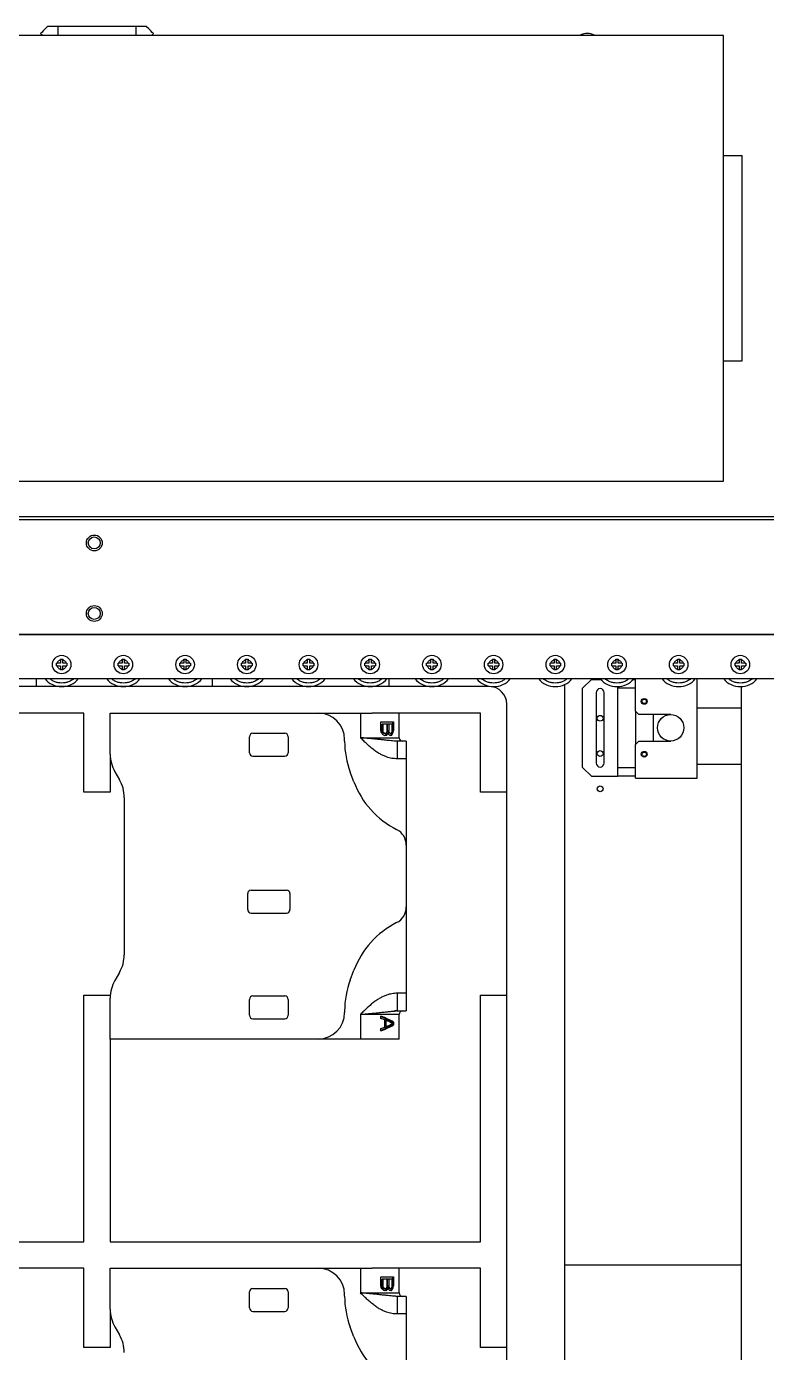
# Model space of a CAD drawing. Header units: millimetres. Extents: x 914 to 910632, y -176 to 682692.
# Drawn here: x 2391.65 to 2398.26, y 1809.7 to 1821.55 of the extents above; entities that cross this region are included whole.
import ezdxf

# ---------------------------------------------------------------- set-up
doc = ezdxf.new("R2010")
doc.units = ezdxf.units.MM
doc.layers.add('画图', color=3, linetype='Continuous', lineweight=30)

# ---------------------------------------------------------------- blocks, each defined once
blk = doc.blocks.new('SDHGSJH')
at = {"color": 7, "linetype": 'Continuous', "lineweight": 30}
for p, q in [((-1800, -327.8), (-1800, 328.22)), ((-1700, 329.49), (-1700, -329.06)), ((-1667, 162.21), (-1667, 47.21)), ((-1610, 28.21), (-1610, 77.21)), ((-1667, 47.21), (-1667, -152.79)), ((-1667, 47.21), (-1652, 47.21)), ((-1652, 47.21), (-1652, 2.21)), ((-1442, 47.21), (-1427, 47.21)), ((-1442, 25.5), (-1442, 47.21)), ((-1427, 47.21), (-1427, 2.21)), ((-1580.25, 41.22), (-1578.18, 35.7)), ((-1444.68, 35.5), (-1447.32, 40.07)), ((-1610, 28.21), (-1604.78, 28.21)), ((-1610, 18.21), (-1610, 28.21)), ((-1604.78, 18.21), (-1604.78, 28.21)), ((-1543, 15.71), (-1543, 24.71)), ((-1523, 26.71), (-1541, 26.71)), ((-1521, 24.71), (-1521, 15.71)), ((-1442, 25.5), (-1442, 2.21)), ((-1610, 18.21), (-1604.78, 18.21)), ((-1606, 16.21), (-1606, 2.21)), ((-1604.78, 18.4), (-1603.33, 18.15)), ((-1584, 2.21), (-1584, 16.21)), ((-1575, 18.15), (-1575, 17.21)), ((-1602.68, 7.21), (-1602.68, 12.21)), ((-1602.38, 12.21), (-1602.68, 12.21)), ((-1602.23, 13.25), (-1602.57, 13.25)), ((-1602.23, 13.25), (-1602.38, 12.21)), ((-1602.38, 12.21), (-1602.38, 7.21)), ((-1601.78, 14.09), (-1602.23, 13.25)), ((-1601.78, 14.09), (-1602.21, 14.09)), ((-1601.96, 12.42), (-1601.96, 8.46)), ((-1601.96, 8.46), (-1600.07, 8.46)), ((-1601.18, 14.71), (-1601.78, 14.09)), ((-1601.18, 14.71), (-1601.71, 14.71)), ((-1601.32, 14.92), (-1600.78, 14.92)), ((-1600.92, 13.67), (-1601.19, 13.67)), ((-1600.76, 14.91), (-1601.18, 14.71)), ((-1600.92, 13.67), (-1600.28, 13.67)), ((-1600.5, 13.46), (-1599.83, 13.46)), ((-1600.28, 13.67), (-1599.83, 13.46)), ((-1600.22, 13.05), (-1599.53, 13.05)), ((-1600.07, 8.46), (-1600.07, 12.42)), ((-1600.07, 12.42), (-1599.38, 12.42)), ((-1600.07, 8.46), (-1599.38, 8.46)), ((-1599.83, 13.46), (-1599.53, 13.05)), ((-1599.63, 13.67), (-1599.48, 14.09)), ((-1599.63, 13.67), (-1598.92, 13.67)), ((-1599.53, 13.05), (-1599.38, 12.42)), ((-1598.77, 14.09), (-1599.48, 14.09)), ((-1599.38, 12.42), (-1599.38, 8.46)), ((-1599.18, 12.42), (-1599.18, 8.46)), ((-1599.18, 8.46), (-1596.7, 8.46)), ((-1598.77, 14.09), (-1598.92, 13.67)), ((-1598.17, 14.71), (-1598.86, 14.71)), ((-1598.17, 14.71), (-1598.77, 14.09)), ((-1598.39, 14.92), (-1597.56, 14.92)), ((-1597.73, 13.67), (-1598.22, 13.67)), ((-1597.72, 14.92), (-1598.17, 14.71)), ((-1597.12, 13.67), (-1597.73, 13.67)), ((-1597.22, 13.46), (-1596.67, 13.46)), ((-1597.12, 13.67), (-1596.67, 13.46)), ((-1596.87, 13.05), (-1596.37, 13.05)), ((-1596.7, 8.46), (-1596.7, 12.42)), ((-1596.7, 12.42), (-1596.22, 12.42)), ((-1596.7, 8.46), (-1596.22, 8.46)), ((-1596.67, 13.46), (-1596.37, 13.05)), ((-1596.37, 13.05), (-1596.22, 12.42)), ((-1596.22, 12.42), (-1596.22, 8.46)), ((-1595.61, 12.21), (-1595.61, 7.21)), ((-1523, 13.71), (-1541, 13.71)), ((-1700, 0.35), (-1800, 0.35)), ((-1652, 2.21), (-1590.56, 2.21)), ((-1595.61, 7.21), (-1602.68, 7.21)), ((-1584, 2.21), (-1590.56, 2.21)), ((-1560, 2.21), (-1584, 2.21)), ((-1442, 2.21), (-1560, 2.21)), ((-1427, 2.21), (-1365.56, 2.21)), ((-1442, -12.79), (-1652, -12.79)), ((-1652, -12.79), (-1652, -152.79)), ((-1442, -127.79), (-1442, -12.79)), ((-1217, -12.79), (-1427, -12.79)), ((-1427, -12.79), (-1427, -152.79)), ((-1606, -127.79), (-1606, -141.79)), ((-1606, -127.79), (-1584, -127.79)), ((-1584, -141.79), (-1584, -127.79)), ((-1584, -127.79), (-1560, -127.79)), ((-1560, -127.79), (-1442, -127.79)), ((-1442, -127.79), (-1442, -151.07)), ((-1595.61, -132.6), (-1602.38, -135.79)), ((-1598.39, -138.5), (-1598.39, -134.75)), ((-1597.73, -134.75), (-1598.39, -134.75)), ((-1597.73, -134.54), (-1597.73, -138.7)), ((-1595.61, -132.45), (-1595.61, -133.7)), ((-1602.68, -137.45), (-1602.68, -135.79)), ((-1602.68, -135.79), (-1602.38, -135.79)), ((-1602.38, -137.45), (-1602.68, -137.45)), ((-1602.38, -135.79), (-1602.38, -137.45)), ((-1602.38, -137.45), (-1595.61, -140.65)), ((-1598.39, -138.5), (-1597.73, -138.5)), ((-1595.61, -139.54), (-1595.61, -140.79)), ((-1575, -143.72), (-1575, -142.79)), ((-1543, -150.29), (-1543, -141.29)), ((-1523, -139.29), (-1541, -139.29)), ((-1521, -141.29), (-1521, -150.29)), ((-1604.78, -143.79), (-1610, -143.79)), ((-1610, -153.79), (-1610, -143.79)), ((-1603.33, -143.73), (-1604.78, -143.98)), ((-1604.78, -153.79), (-1604.78, -143.79)), ((-1603.38, -143.71), (-1604.46, -143.77)), ((-1652, -152.79), (-1667, -152.79)), ((-1667, -152.79), (-1667, -267.79)), ((-1610, -153.79), (-1604.78, -153.79)), ((-1610, -202.79), (-1610, -153.79)), ((-1523, -152.29), (-1541, -152.29)), ((-1427, -152.79), (-1442, -152.79)), ((-1578.18, -161.28), (-1580.25, -166.8)), ((-1447.32, -165.65), (-1444.68, -161.07)), ((-1450, -264.93), (-1450, -175.65)), ((-1610, -237.79), (-1610, -202.79)), ((-1544, -210.29), (-1544, -201.29)), ((-1522, -199.29), (-1542, -199.29)), ((-1520, -201.29), (-1520, -210.29)), ((-1522, -212.29), (-1542, -212.29)), ((-1610, -286.79), (-1610, -237.79)), ((-1667, -267.79), (-1667, -317.79)), ((-1667, -267.79), (-1652, -267.79)), ((-1652, -267.79), (-1652, -312.79)), ((-1442, -289.5), (-1442, -267.79)), ((-1442, -267.79), (-1427, -267.79)), ((-1427, -267.79), (-1427, -312.79)), ((-1774.95, -275.9), (-1774.95, -332.29)), ((-1739.95, -275.9), (-1774.95, -275.9)), ((-1739.95, -275.9), (-1739.95, -294.9)), ((-1739.95, -276.9), (-1729.95, -276.9)), ((-1729.95, -276.9), (-1729.95, -281.9)), ((-1714.95, -276.9), (-1729.95, -276.9)), ((-1709.95, -281.9), (-1714.95, -276.9)), ((-1580.25, -273.78), (-1578.18, -279.3)), ((-1444.68, -279.5), (-1447.32, -274.93)), ((-1774.95, -283.79), (-1800, -283.79)), ((-1729.95, -281.9), (-1739.95, -281.9)), ((-1729.95, -281.9), (-1729.95, -326.9)), ((-1722.2, -284.4), (-1722.2, -324.4)), ((-1717.7, -324.4), (-1717.7, -284.4)), ((-1709.95, -281.9), (-1709.95, -326.9)), ((-1610, -286.79), (-1604.78, -286.79)), ((-1610, -296.79), (-1610, -286.79)), ((-1604.78, -296.79), (-1604.78, -286.79)), ((-1543, -299.29), (-1543, -290.29)), ((-1523, -288.29), (-1541, -288.29)), ((-1521, -290.29), (-1521, -299.29)), ((-1442, -289.5), (-1442, -312.79)), ((-1741.95, -296.9), (-1759.95, -296.9)), ((-1749.95, -311.9), (-1749.95, -296.9)), ((-1741.95, -296.9), (-1739.95, -294.9)), ((-1739.95, -313.9), (-1739.95, -294.9)), ((-1610, -296.79), (-1604.78, -296.79)), ((-1606, -298.79), (-1606, -312.79)), ((-1604.78, -296.6), (-1603.33, -296.85)), ((-1601.78, -300.91), (-1602.23, -301.75)), ((-1601.78, -300.91), (-1602.21, -300.91)), ((-1601.18, -300.29), (-1601.78, -300.91)), ((-1601.18, -300.29), (-1601.71, -300.29)), ((-1601.32, -300.08), (-1600.78, -300.08)), ((-1600.76, -300.09), (-1601.18, -300.29)), ((-1599.63, -301.33), (-1599.48, -300.91)), ((-1598.77, -300.91), (-1599.48, -300.91)), ((-1598.77, -300.91), (-1598.92, -301.33)), ((-1598.17, -300.29), (-1598.86, -300.29)), ((-1598.17, -300.29), (-1598.77, -300.91)), ((-1598.39, -300.08), (-1597.56, -300.08)), ((-1597.72, -300.08), (-1598.17, -300.29)), ((-1584, -312.79), (-1584, -298.79)), ((-1575, -296.85), (-1575, -297.79)), ((-1602.68, -307.79), (-1602.68, -302.79)), ((-1602.38, -302.79), (-1602.68, -302.79)), ((-1595.61, -307.79), (-1602.68, -307.79)), ((-1602.23, -301.75), (-1602.57, -301.75)), ((-1602.23, -301.75), (-1602.38, -302.79)), ((-1602.38, -302.79), (-1602.38, -307.79)), ((-1601.96, -302.58), (-1601.96, -306.54)), ((-1601.96, -306.54), (-1600.07, -306.54)), ((-1600.92, -301.33), (-1601.19, -301.33)), ((-1600.92, -301.33), (-1600.28, -301.33)), ((-1600.5, -301.54), (-1599.83, -301.54)), ((-1600.28, -301.33), (-1599.83, -301.54)), ((-1600.22, -301.95), (-1599.53, -301.95)), ((-1600.07, -306.54), (-1600.07, -302.58)), ((-1600.07, -302.58), (-1599.38, -302.58)), ((-1600.07, -306.54), (-1599.38, -306.54)), ((-1599.83, -301.54), (-1599.53, -301.95)), ((-1599.63, -301.33), (-1598.92, -301.33)), ((-1599.53, -301.95), (-1599.38, -302.58)), ((-1599.38, -302.58), (-1599.38, -306.54)), ((-1599.18, -302.58), (-1599.18, -306.54)), ((-1599.18, -306.54), (-1596.7, -306.54)), ((-1597.73, -301.33), (-1598.22, -301.33)), ((-1597.12, -301.33), (-1597.73, -301.33)), ((-1597.22, -301.54), (-1596.67, -301.54)), ((-1597.12, -301.33), (-1596.67, -301.54)), ((-1596.87, -301.95), (-1596.37, -301.95)), ((-1596.7, -306.54), (-1596.7, -302.58)), ((-1596.7, -302.58), (-1596.22, -302.58)), ((-1596.7, -306.54), (-1596.22, -306.54)), ((-1596.67, -301.54), (-1596.37, -301.95)), ((-1596.37, -301.95), (-1596.22, -302.58)), ((-1596.22, -302.58), (-1596.22, -306.54)), ((-1595.61, -302.79), (-1595.61, -307.79)), ((-1523, -301.29), (-1541, -301.29)), ((-1774.95, -315.79), (-1800, -315.79)), ((-1759.95, -311.9), (-1741.95, -311.9)), ((-1739.95, -313.9), (-1741.95, -311.9)), ((-1739.95, -313.9), (-1739.95, -332.29)), ((-1652, -312.79), (-1590.56, -312.79)), ((-1584, -312.79), (-1590.56, -312.79)), ((-1560, -312.79), (-1584, -312.79)), ((-1442, -312.79), (-1560, -312.79)), ((-1427, -312.79), (-1365.56, -312.79)), ((-1739.95, -326.9), (-1729.95, -326.9)), ((-1729.95, -326.9), (-1729.95, -327.8)), ((-1714.95, -331.9), (-1709.95, -326.9)), ((-1657, -327.79), (-987, -327.79)), ((-1600, -332.29), (-1600, -327.79)), ((-1500, -327.79), (-1500, -332.29)), ((-1400, -332.29), (-1400, -327.79)), ((-1016, -332.29), (-1819.5, -332.29)), ((-1800.2, -337.63), (-1800.2, -337.29)), ((-1800.2, -337.29), (-1798.8, -337.29)), ((-1800.2, -337.63), (-1800.2, -339.59)), ((-1798.8, -337.29), (-1798.8, -337.63)), ((-1798.8, -339.59), (-1798.8, -337.63)), ((-1765.2, -337.63), (-1765.2, -337.29)), ((-1765.2, -337.29), (-1763.8, -337.29)), ((-1765.2, -337.63), (-1765.2, -339.59)), ((-1763.8, -337.29), (-1763.8, -337.63)), ((-1763.8, -339.59), (-1763.8, -337.63)), ((-1738.76, -331.9), (-1739.95, -331.9)), ((-1730.2, -337.63), (-1730.2, -337.29)), ((-1730.2, -337.29), (-1728.8, -337.29)), ((-1730.2, -337.63), (-1730.2, -339.59)), ((-1728.8, -337.29), (-1728.8, -337.63)), ((-1728.8, -339.59), (-1728.8, -337.63)), ((-1714.95, -331.9), (-1720.24, -331.9)), ((-1695.2, -337.63), (-1695.2, -337.29)), ((-1695.2, -337.29), (-1693.8, -337.29)), ((-1695.2, -337.63), (-1695.2, -339.59)), ((-1693.8, -337.29), (-1693.8, -337.63)), ((-1693.8, -339.59), (-1693.8, -337.63)), ((-1660.2, -337.63), (-1660.2, -337.29)), ((-1660.2, -337.29), (-1658.8, -337.29)), ((-1660.2, -337.63), (-1660.2, -339.59)), ((-1658.8, -337.29), (-1658.8, -337.63)), ((-1658.8, -339.59), (-1658.8, -337.63)), ((-1625.2, -337.63), (-1625.2, -337.29)), ((-1625.2, -337.29), (-1623.8, -337.29)), ((-1625.2, -337.63), (-1625.2, -339.59)), ((-1623.8, -337.29), (-1623.8, -337.63)), ((-1623.8, -339.59), (-1623.8, -337.63)), ((-1590.2, -337.63), (-1590.2, -337.29)), ((-1590.2, -337.29), (-1588.8, -337.29)), ((-1590.2, -337.63), (-1590.2, -339.59)), ((-1588.8, -337.29), (-1588.8, -337.63)), ((-1588.8, -339.59), (-1588.8, -337.63)), ((-1555.2, -337.63), (-1555.2, -337.29)), ((-1555.2, -337.29), (-1553.8, -337.29)), ((-1555.2, -337.63), (-1555.2, -339.59)), ((-1553.8, -337.29), (-1553.8, -337.63)), ((-1553.8, -339.59), (-1553.8, -337.63)), ((-1520.2, -337.63), (-1520.2, -337.29)), ((-1520.2, -337.29), (-1518.8, -337.29)), ((-1520.2, -337.63), (-1520.2, -339.59)), ((-1518.8, -337.29), (-1518.8, -337.63)), ((-1518.8, -339.59), (-1518.8, -337.63)), ((-1485.2, -337.63), (-1485.2, -337.29)), ((-1485.2, -337.29), (-1483.8, -337.29)), ((-1485.2, -337.63), (-1485.2, -339.59)), ((-1483.8, -337.29), (-1483.8, -337.63)), ((-1483.8, -339.59), (-1483.8, -337.63)), ((-1450.2, -337.63), (-1450.2, -337.29)), ((-1450.2, -337.29), (-1448.8, -337.29)), ((-1450.2, -337.63), (-1450.2, -339.59)), ((-1448.8, -337.29), (-1448.8, -337.63)), ((-1448.8, -339.59), (-1448.8, -337.63)), ((-1415.2, -337.63), (-1415.2, -337.29)), ((-1415.2, -337.29), (-1413.8, -337.29)), ((-1415.2, -337.63), (-1415.2, -339.59)), ((-1413.8, -337.29), (-1413.8, -337.63)), ((-1413.8, -339.59), (-1413.8, -337.63)), ((-1802.5, -339.59), (-1802.16, -339.59)), ((-1802.5, -340.99), (-1802.5, -339.59)), ((-1802.16, -340.99), (-1802.5, -340.99)), ((-1800.2, -339.59), (-1802.16, -339.59)), ((-1802.16, -340.99), (-1800.2, -340.99)), ((-1800.2, -340.99), (-1800.2, -342.95)), ((-1800.2, -343.29), (-1800.2, -342.95)), ((-1798.8, -343.29), (-1800.2, -343.29)), ((-1796.84, -339.59), (-1798.8, -339.59)), ((-1798.8, -342.95), (-1798.8, -340.99)), ((-1798.8, -340.99), (-1796.84, -340.99)), ((-1798.8, -342.95), (-1798.8, -343.29)), ((-1796.84, -339.59), (-1796.5, -339.59)), ((-1796.5, -340.99), (-1796.84, -340.99)), ((-1796.5, -339.59), (-1796.5, -340.99)), ((-1767.5, -339.59), (-1767.16, -339.59)), ((-1767.5, -340.99), (-1767.5, -339.59)), ((-1767.16, -340.99), (-1767.5, -340.99)), ((-1765.2, -339.59), (-1767.16, -339.59)), ((-1767.16, -340.99), (-1765.2, -340.99)), ((-1765.2, -340.99), (-1765.2, -342.95)), ((-1765.2, -343.29), (-1765.2, -342.95)), ((-1763.8, -343.29), (-1765.2, -343.29)), ((-1761.84, -339.59), (-1763.8, -339.59)), ((-1763.8, -342.95), (-1763.8, -340.99)), ((-1763.8, -340.99), (-1761.84, -340.99)), ((-1763.8, -342.95), (-1763.8, -343.29)), ((-1761.84, -339.59), (-1761.5, -339.59)), ((-1761.5, -340.99), (-1761.84, -340.99)), ((-1761.5, -339.59), (-1761.5, -340.99)), ((-1732.5, -339.59), (-1732.16, -339.59)), ((-1732.5, -340.99), (-1732.5, -339.59)), ((-1732.16, -340.99), (-1732.5, -340.99)), ((-1730.2, -339.59), (-1732.16, -339.59)), ((-1732.16, -340.99), (-1730.2, -340.99)), ((-1730.2, -340.99), (-1730.2, -342.95)), ((-1730.2, -343.29), (-1730.2, -342.95)), ((-1728.8, -343.29), (-1730.2, -343.29)), ((-1726.84, -339.59), (-1728.8, -339.59)), ((-1728.8, -342.95), (-1728.8, -340.99)), ((-1728.8, -340.99), (-1726.84, -340.99)), ((-1728.8, -342.95), (-1728.8, -343.29)), ((-1726.84, -339.59), (-1726.5, -339.59)), ((-1726.5, -340.99), (-1726.84, -340.99)), ((-1726.5, -339.59), (-1726.5, -340.99)), ((-1697.5, -339.59), (-1697.16, -339.59)), ((-1697.5, -340.99), (-1697.5, -339.59)), ((-1697.16, -340.99), (-1697.5, -340.99)), ((-1695.2, -339.59), (-1697.16, -339.59)), ((-1697.16, -340.99), (-1695.2, -340.99)), ((-1695.2, -340.99), (-1695.2, -342.95)), ((-1695.2, -343.29), (-1695.2, -342.95)), ((-1693.8, -343.29), (-1695.2, -343.29)), ((-1691.84, -339.59), (-1693.8, -339.59)), ((-1693.8, -342.95), (-1693.8, -340.99)), ((-1693.8, -340.99), (-1691.84, -340.99)), ((-1693.8, -342.95), (-1693.8, -343.29)), ((-1691.84, -339.59), (-1691.5, -339.59)), ((-1691.5, -340.99), (-1691.84, -340.99)), ((-1691.5, -339.59), (-1691.5, -340.99)), ((-1662.5, -339.59), (-1662.16, -339.59)), ((-1662.5, -340.99), (-1662.5, -339.59)), ((-1662.16, -340.99), (-1662.5, -340.99)), ((-1660.2, -339.59), (-1662.16, -339.59)), ((-1662.16, -340.99), (-1660.2, -340.99)), ((-1660.2, -340.99), (-1660.2, -342.95)), ((-1660.2, -343.29), (-1660.2, -342.95)), ((-1658.8, -343.29), (-1660.2, -343.29)), ((-1656.84, -339.59), (-1658.8, -339.59)), ((-1658.8, -342.95), (-1658.8, -340.99)), ((-1658.8, -340.99), (-1656.84, -340.99)), ((-1658.8, -342.95), (-1658.8, -343.29)), ((-1656.84, -339.59), (-1656.5, -339.59)), ((-1656.5, -340.99), (-1656.84, -340.99)), ((-1656.5, -339.59), (-1656.5, -340.99)), ((-1627.5, -339.59), (-1627.16, -339.59)), ((-1627.5, -340.99), (-1627.5, -339.59)), ((-1627.16, -340.99), (-1627.5, -340.99)), ((-1625.2, -339.59), (-1627.16, -339.59)), ((-1627.16, -340.99), (-1625.2, -340.99)), ((-1625.2, -340.99), (-1625.2, -342.95)), ((-1625.2, -343.29), (-1625.2, -342.95)), ((-1623.8, -343.29), (-1625.2, -343.29)), ((-1621.84, -339.59), (-1623.8, -339.59)), ((-1623.8, -342.95), (-1623.8, -340.99)), ((-1623.8, -340.99), (-1621.84, -340.99)), ((-1623.8, -342.95), (-1623.8, -343.29)), ((-1621.84, -339.59), (-1621.5, -339.59)), ((-1621.5, -340.99), (-1621.84, -340.99)), ((-1621.5, -339.59), (-1621.5, -340.99)), ((-1592.5, -339.59), (-1592.16, -339.59)), ((-1592.5, -340.99), (-1592.5, -339.59)), ((-1592.16, -340.99), (-1592.5, -340.99)), ((-1590.2, -339.59), (-1592.16, -339.59)), ((-1592.16, -340.99), (-1590.2, -340.99)), ((-1590.2, -340.99), (-1590.2, -342.95)), ((-1590.2, -343.29), (-1590.2, -342.95)), ((-1588.8, -343.29), (-1590.2, -343.29)), ((-1586.84, -339.59), (-1588.8, -339.59)), ((-1588.8, -342.95), (-1588.8, -340.99)), ((-1588.8, -340.99), (-1586.84, -340.99)), ((-1588.8, -342.95), (-1588.8, -343.29)), ((-1586.84, -339.59), (-1586.5, -339.59)), ((-1586.5, -340.99), (-1586.84, -340.99)), ((-1586.5, -339.59), (-1586.5, -340.99)), ((-1557.5, -339.59), (-1557.16, -339.59)), ((-1557.5, -340.99), (-1557.5, -339.59)), ((-1557.16, -340.99), (-1557.5, -340.99)), ((-1555.2, -339.59), (-1557.16, -339.59)), ((-1557.16, -340.99), (-1555.2, -340.99)), ((-1555.2, -340.99), (-1555.2, -342.95)), ((-1555.2, -343.29), (-1555.2, -342.95)), ((-1553.8, -343.29), (-1555.2, -343.29)), ((-1551.84, -339.59), (-1553.8, -339.59)), ((-1553.8, -342.95), (-1553.8, -340.99)), ((-1553.8, -340.99), (-1551.84, -340.99)), ((-1553.8, -342.95), (-1553.8, -343.29)), ((-1551.84, -339.59), (-1551.5, -339.59)), ((-1551.5, -340.99), (-1551.84, -340.99)), ((-1551.5, -339.59), (-1551.5, -340.99)), ((-1522.5, -339.59), (-1522.16, -339.59)), ((-1522.5, -340.99), (-1522.5, -339.59)), ((-1522.16, -340.99), (-1522.5, -340.99)), ((-1520.2, -339.59), (-1522.16, -339.59)), ((-1522.16, -340.99), (-1520.2, -340.99)), ((-1520.2, -340.99), (-1520.2, -342.95)), ((-1520.2, -343.29), (-1520.2, -342.95)), ((-1518.8, -343.29), (-1520.2, -343.29)), ((-1516.84, -339.59), (-1518.8, -339.59)), ((-1518.8, -342.95), (-1518.8, -340.99)), ((-1518.8, -340.99), (-1516.84, -340.99)), ((-1518.8, -342.95), (-1518.8, -343.29)), ((-1516.84, -339.59), (-1516.5, -339.59)), ((-1516.5, -340.99), (-1516.84, -340.99)), ((-1516.5, -339.59), (-1516.5, -340.99)), ((-1487.5, -339.59), (-1487.16, -339.59)), ((-1487.5, -340.99), (-1487.5, -339.59)), ((-1487.16, -340.99), (-1487.5, -340.99)), ((-1485.2, -339.59), (-1487.16, -339.59)), ((-1487.16, -340.99), (-1485.2, -340.99)), ((-1485.2, -340.99), (-1485.2, -342.95)), ((-1485.2, -343.29), (-1485.2, -342.95)), ((-1483.8, -343.29), (-1485.2, -343.29)), ((-1481.84, -339.59), (-1483.8, -339.59)), ((-1483.8, -342.95), (-1483.8, -340.99)), ((-1483.8, -340.99), (-1481.84, -340.99)), ((-1483.8, -342.95), (-1483.8, -343.29)), ((-1481.84, -339.59), (-1481.5, -339.59)), ((-1481.5, -340.99), (-1481.84, -340.99)), ((-1481.5, -339.59), (-1481.5, -340.99)), ((-1452.5, -339.59), (-1452.16, -339.59)), ((-1452.5, -340.99), (-1452.5, -339.59)), ((-1452.16, -340.99), (-1452.5, -340.99)), ((-1450.2, -339.59), (-1452.16, -339.59)), ((-1452.16, -340.99), (-1450.2, -340.99)), ((-1450.2, -340.99), (-1450.2, -342.95)), ((-1450.2, -343.29), (-1450.2, -342.95)), ((-1448.8, -343.29), (-1450.2, -343.29)), ((-1446.84, -339.59), (-1448.8, -339.59)), ((-1448.8, -342.95), (-1448.8, -340.99)), ((-1448.8, -340.99), (-1446.84, -340.99)), ((-1448.8, -342.95), (-1448.8, -343.29)), ((-1446.84, -339.59), (-1446.5, -339.59)), ((-1446.5, -340.99), (-1446.84, -340.99)), ((-1446.5, -339.59), (-1446.5, -340.99)), ((-1417.5, -339.59), (-1417.16, -339.59)), ((-1417.5, -340.99), (-1417.5, -339.59)), ((-1417.16, -340.99), (-1417.5, -340.99)), ((-1415.2, -339.59), (-1417.16, -339.59)), ((-1417.16, -340.99), (-1415.2, -340.99)), ((-1415.2, -340.99), (-1415.2, -342.95)), ((-1415.2, -343.29), (-1415.2, -342.95)), ((-1413.8, -343.29), (-1415.2, -343.29)), ((-1411.84, -339.59), (-1413.8, -339.59)), ((-1413.8, -342.95), (-1413.8, -340.99)), ((-1413.8, -340.99), (-1411.84, -340.99)), ((-1413.8, -342.95), (-1413.8, -343.29)), ((-1411.84, -339.59), (-1411.5, -339.59)), ((-1411.5, -340.99), (-1411.84, -340.99)), ((-1411.5, -339.59), (-1411.5, -340.99)), ((-981.73, -357.29), (-1926, -357.29)), ((-1886, -357.29), (-1013, -357.29)), ((26, -422.55), (-1926, -422.55)), ((26, -424.29), (-1926, -424.29)), ((-1790, -444.29), (-1790, -697.29)), ((-985, -444.29), (-1790, -444.29)), ((-1800.5, -512.54), (-1800.5, -629.04)), ((-1790, -512.54), (-1800.5, -512.54)), ((-1790, -629.04), (-1800.5, -629.04)), ((-1790, -697.29), (-985, -697.29)), ((-1716.78, -697.29), (-1716.72, -697.32)), ((-1456.5, -702.29), (-1456.5, -697.29)), ((-1412.5, -697.29), (-1412.5, -702.29)), ((-1462.5, -702.29), (-1456.5, -702.29)), ((-1456.5, -702.29), (-1412.5, -702.29)), ((-1412.5, -702.29), (-1406.5, -702.29))]:
    blk.add_line(p, q, dxfattribs=at)
at = {"color": 8, "linetype": 'Continuous', "lineweight": 30}
for p, q in [((-1584, 16.21), (-1606, 16.21)), ((-1606, -141.79), (-1584, -141.79)), ((-1604.45, -143.77), (-1603.27, -143.72)), ((-1584, -298.79), (-1606, -298.79))]:
    blk.add_line(p, q, dxfattribs=at)
at = {"color": 7, "linetype": 'Continuous', "lineweight": 30, "flags": 128}
for points in [[(-1465.5, -697.29), (-1466.05, -697.84), (-1466.39, -698.17), (-1466.5, -698.29)], [(-1466.5, -698.29), (-1466.33, -698.46), (-1465.82, -698.97), (-1464.99, -699.8), (-1463.87, -700.92), (-1462.5, -702.29)], [(-1406.5, -702.29), (-1405.13, -700.92), (-1404.01, -699.8), (-1403.18, -698.97), (-1402.67, -698.46), (-1402.5, -698.29)], [(-1402.5, -698.29), (-1402.61, -698.17), (-1402.95, -697.84), (-1403.5, -697.29)]]:
    blk.add_lwpolyline(points, dxfattribs=at)
at = {"color": 7, "linetype": 'Continuous', "lineweight": 30}
for centre, radius in [((-1719.95, -269.79), 1.65), ((-1744.95, -289.4), 1.65), ((-1744.95, -289.4), 1.25), ((-1719.95, -289.79), 1.65), ((-1759.95, -304.4), 7.5), ((-1719.95, -309.79), 1.65), ((-1744.95, -319.4), 1.65), ((-1744.95, -319.4), 1.25), ((-1799.5, -340.29), 5.25), ((-1764.5, -340.29), 5.25), ((-1729.5, -340.29), 5.25), ((-1694.5, -340.29), 5.25), ((-1659.5, -340.29), 5.25), ((-1624.5, -340.29), 5.25), ((-1589.5, -340.29), 5.25), ((-1554.5, -340.29), 5.25), ((-1519.5, -340.29), 5.25), ((-1484.5, -340.29), 5.25), ((-1449.5, -340.29), 5.25), ((-1414.5, -340.29), 5.25), ((-1433, -369.29), 4.5), ((-1433, -369.29), 3.4), ((-1433, -409.29), 4.5), ((-1433, -409.29), 3.4)]:
    blk.add_circle(centre, radius, dxfattribs=at)
for centre, radius, start, end in [((-1627.07, 23.67), 50, 20.55605, 63.18127), ((-1430, 50.07), 20, 180, 210), ((-1625, 18.15), 50, 0, 20.55605), ((-1462, 25.5), 20, 0, 30), ((-1541, 24.71), 2, 90, 180), ((-1523, 24.71), 2, 0, 90), ((-1608, 16.21), 2, 0, 90), ((-1560, 17.21), 15, 180, 270), ((-1541, 15.71), 2, 180, 270), ((-1523, 15.71), 2, 270, 0), ((-1560, -142.79), 15, 90, 180), ((-1608, -141.79), 2, 270, 0), ((-1541, -141.29), 2, 90, 180), ((-1523, -141.29), 2, 0, 90), ((-1625, -143.72), 50, 339.44395, 0), ((-1541, -150.29), 2, 180, 270), ((-1523, -150.29), 2, 270, 0), ((-1462, -151.07), 20, 330, 0), ((-1627.07, -149.24), 50, 296.81873, 339.44395), ((-1430, -175.65), 20, 150, 180), ((-1600, -202.79), 10, 116.81873, 180), ((-1542, -201.29), 2, 90, 180), ((-1522, -201.29), 2, 0, 90), ((-1542, -210.29), 2, 180, 270), ((-1522, -210.29), 2, 270, 0), ((-1600, -237.79), 10, 180, 243.18127), ((-1627.07, -291.33), 50, 20.55605, 63.18127), ((-1430, -264.93), 20, 180, 210), ((-1719.95, -284.4), 2.25, 0, 180), ((-1625, -296.85), 50, 0, 20.55605), ((-1462, -289.5), 20, 0, 30), ((-1541, -290.29), 2, 90, 180), ((-1523, -290.29), 2, 0, 90), ((-1608, -298.79), 2, 0, 90), ((-1560, -297.79), 15, 180, 270), ((-1541, -299.29), 2, 180, 270), ((-1523, -299.29), 2, 270, 0), ((-1657, -317.79), 10, 180, 270), ((-1799.5, -340.29), 12.5, 39.79182, 140.20818), ((-1764.5, -340.29), 12.5, 39.79182, 140.20818), ((-1729.5, -340.29), 12.5, 39.79182, 140.20818), ((-1719.95, -324.4), 2.25, 180, 0), ((-1694.5, -340.29), 12.5, 39.79182, 140.20818), ((-1659.5, -340.29), 12.5, 39.79182, 140.20818), ((-1624.5, -340.29), 12.5, 39.79182, 140.20818), ((-1589.5, -340.29), 12.5, 39.79182, 140.20818), ((-1554.5, -340.29), 12.5, 39.79182, 140.20818), ((-1519.5, -340.29), 12.5, 39.79182, 140.20818), ((-1484.5, -340.29), 12.5, 39.79182, 140.20818), ((-1449.5, -340.29), 12.5, 39.79182, 140.20818), ((-1414.5, -340.29), 12.5, 39.79182, 140.20818), ((-1712.72, -690.39), 8, 240.00048, 300.48331)]:
    blk.add_arc(centre, radius, start, end, dxfattribs=at)
for centre, major_axis, ratio, start_param, end_param in [((-1584, 36.69), (-15.88, -107.68), 0.141419, 4.952593, 4.962513), ((-1584, 19.5), (-19.09, -27.72), 0.394462, 5.167401, 5.197033), ((-1584, 17.13), (-21.33, -13.87), 0.388181, 5.400959, 5.440213), ((-1584, 23.36), (-16.43, -64.52), 0.226815, 4.930336, 4.940141), ((-1584, 16.48), (-20.41, -19.81), 0.414084, 5.256307, 5.275871), ((-1584, 15.79), (-21.97, -5.34), 0.218533, 5.565909, 5.595193), ((-1584, 14.47), (-21.97, -5.34), 0.218533, 5.556172, 5.585418), ((-1584, 13.01), (-21.97, 5.34), 0.218533, 0.746457, 0.775559), ((-1584, 14.33), (-21.97, 5.34), 0.218533, 0.756165, 0.785246), ((-1584, 12.11), (-20.41, 19.81), 0.414084, 1.10467, 1.12404), ((-1584, 13.85), (-21.33, 13.87), 0.388181, 0.97948, 1.018189), ((-1584, 10.23), (16.43, -64.52), 0.226815, 4.611168, 4.620846), ((-1584, 13.46), (17.41, -42.73), 0.314774, 4.570346, 4.580018), ((-1584, 14.01), (-21.33, -13.87), 0.388181, 5.206955, 5.245653), ((-1584, 10.86), (-16.43, -64.52), 0.226815, 4.736221, 4.745896), ((-1584, 12.32), (-20.41, -19.81), 0.414084, 5.062395, 5.081756), ((-1584, 14.4), (-21.97, -5.34), 0.218533, 5.372125, 5.401189), ((-1584, 13.08), (-21.97, -5.34), 0.218533, 5.362425, 5.391506), ((-1584, 14.47), (-21.97, 5.34), 0.218533, 0.949912, 0.979159), ((-1584, 15.79), (-21.97, 5.34), 0.218533, 0.959649, 0.988933), ((-1584, 16.48), (-20.41, 19.81), 0.414084, 1.30827, 1.327833), ((-1584, 17.13), (-21.33, 13.87), 0.388181, 1.183167, 1.22242), ((-1584, 23.36), (16.43, -64.52), 0.226815, 4.814961, 4.824766), ((-1584, 19.5), (19.09, -27.72), 0.394462, 4.636825, 4.666457), ((-1584, 36.69), (15.88, -107.68), 0.141419, 4.910897, 4.920817), ((-1584, -134.12), (-21.97, -5.46), 0.222648, 5.213182, 5.671735), ((-1584, -135.27), (-21.97, -5.34), 0.218533, 5.372125, 5.634447), ((-1584, -135.34), (-21.97, -5.34), 0.218533, 5.215446, 5.333273), ((-1584, -139.12), (-21.97, 5.46), 0.222648, 0.611451, 1.070003), ((-1584, -137.98), (-21.97, 5.34), 0.218533, 0.648739, 0.91106), ((-1584, -137.91), (-21.97, 5.34), 0.218533, 0.949912, 1.067739), ((-1584, -295.5), (-19.09, -27.72), 0.394462, 5.167401, 5.197033), ((-1584, -297.87), (-21.33, -13.87), 0.388181, 5.400959, 5.440213), ((-1584, -299.21), (-21.97, -5.34), 0.218533, 5.565909, 5.595193), ((-1584, -300.67), (-21.97, 5.34), 0.218533, 0.756165, 0.785246), ((-1584, -301.15), (-21.33, 13.87), 0.388181, 0.97948, 1.018189), ((-1584, -301.54), (17.41, -42.73), 0.314774, 4.570346, 4.580018), ((-1584, -300.99), (-21.33, -13.87), 0.388181, 5.206955, 5.245653), ((-1584, -300.6), (-21.97, -5.34), 0.218533, 5.372125, 5.401189), ((-1584, -299.21), (-21.97, 5.34), 0.218533, 0.959649, 0.988933), ((-1584, -297.87), (-21.33, 13.87), 0.388181, 1.183167, 1.22242), ((-1584, -295.5), (19.09, -27.72), 0.394462, 4.636825, 4.666457), ((-1584, -278.31), (-15.88, -107.68), 0.141419, 4.952593, 4.962513), ((-1584, -291.64), (-16.43, -64.52), 0.226815, 4.930336, 4.940141), ((-1584, -298.52), (-20.41, -19.81), 0.414084, 5.256307, 5.275871), ((-1584, -300.53), (-21.97, -5.34), 0.218533, 5.556172, 5.585418), ((-1584, -301.99), (-21.97, 5.34), 0.218533, 0.746457, 0.775559), ((-1584, -302.89), (-20.41, 19.81), 0.414084, 1.10467, 1.12404), ((-1584, -304.77), (16.43, -64.52), 0.226815, 4.611168, 4.620846), ((-1584, -304.14), (-16.43, -64.52), 0.226815, 4.736221, 4.745896), ((-1584, -302.68), (-20.41, -19.81), 0.414084, 5.062395, 5.081756), ((-1584, -301.92), (-21.97, -5.34), 0.218533, 5.362425, 5.391506), ((-1584, -300.53), (-21.97, 5.34), 0.218533, 0.949912, 0.979159), ((-1584, -298.52), (-20.41, 19.81), 0.414084, 1.30827, 1.327833), ((-1584, -291.64), (16.43, -64.52), 0.226815, 4.814961, 4.824766), ((-1584, -278.31), (15.88, -107.68), 0.141419, 4.910897, 4.920817)]:
    blk.add_ellipse(centre, major_axis=major_axis, ratio=ratio, start_param=start_param, end_param=end_param, dxfattribs=at)
for points, knots in [([(-1604.78, 28.21), (-1603.76, 28.15), (-1601.7, 28.04), (-1599.08, 27.29), (-1596.88, 26.4), (-1595.05, 25.46), (-1593.17, 24.3), (-1591.27, 22.92), (-1589.38, 21.37), (-1587.58, 19.74), (-1585.8, 18.01), (-1584.62, 16.83), (-1584, 16.21)], [0, 0, 0, 0, 0.124884, 0.2498077, 0.3295782, 0.4127365, 0.4998447, 0.5989025, 0.6978838, 0.796583, 0.8941531, 1, 1, 1, 1]), ([(-1604.78, 18.21), (-1604.23, 18.19), (-1603.1, 18.16), (-1601.36, 17.97), (-1599.55, 17.77), (-1597.58, 17.54), (-1595.87, 17.36), (-1594.45, 17.21), (-1593.43, 17.1), (-1592.33, 16.99), (-1591.13, 16.87), (-1589.5, 16.72), (-1587.13, 16.5), (-1585.15, 16.32), (-1584, 16.21)], [0, 0, 0, 0, 0.097751, 0.19731, 0.294105, 0.391164, 0.500035, 0.543944, 0.590911, 0.640921, 0.693984, 0.750091, 0.854593, 1, 1, 1, 1]), ([(-1604.78, -153.79), (-1603.76, -153.73), (-1601.7, -153.62), (-1599.08, -152.87), (-1596.88, -151.97), (-1595.05, -151.03), (-1593.17, -149.87), (-1591.27, -148.5), (-1589.38, -146.94), (-1587.58, -145.31), (-1585.8, -143.59), (-1584.62, -142.4), (-1584, -141.79)], [0, 0, 0, 0, 0.124884, 0.2498077, 0.3295782, 0.4127364, 0.4998447, 0.5989024, 0.6978837, 0.7965797, 0.8941531, 1, 1, 1, 1]), ([(-1604.78, -286.79), (-1603.76, -286.85), (-1601.7, -286.96), (-1599.08, -287.71), (-1596.88, -288.6), (-1595.05, -289.54), (-1593.17, -290.7), (-1591.27, -292.08), (-1589.38, -293.63), (-1587.58, -295.26), (-1585.8, -296.99), (-1584.62, -298.17), (-1584, -298.79)], [0, 0, 0, 0, 0.1248837, 0.2498084, 0.3295769, 0.412735, 0.4998456, 0.5989031, 0.6978811, 0.7965801, 0.8941534, 1, 1, 1, 1]), ([(-1604.78, -296.79), (-1604.23, -296.81), (-1603.1, -296.84), (-1601.36, -297.03), (-1599.55, -297.23), (-1597.58, -297.46), (-1595.87, -297.64), (-1594.45, -297.79), (-1593.43, -297.9), (-1592.33, -298.01), (-1591.13, -298.13), (-1589.5, -298.28), (-1587.13, -298.5), (-1585.15, -298.68), (-1584, -298.79)], [0, 0, 0, 0, 0.0977512, 0.1973095, 0.2941044, 0.391164, 0.5000355, 0.5439437, 0.5909108, 0.6409209, 0.6939837, 0.750091, 0.8545926, 1, 1, 1, 1]), ([(-1802.16, -339.59), (-1802.08, -339.36), (-1801.92, -338.9), (-1801.47, -338.32), (-1800.88, -337.86), (-1800.43, -337.71), (-1800.2, -337.63)], [0, 0, 0, 0, 0.2456202, 0.5000027, 0.754418, 1, 1, 1, 1]), ([(-1798.8, -337.63), (-1798.57, -337.71), (-1798.12, -337.86), (-1797.53, -338.32), (-1797.08, -338.9), (-1796.92, -339.36), (-1796.84, -339.59)], [0, 0, 0, 0, 0.245619, 0.5, 0.754381, 1, 1, 1, 1]), ([(-1767.16, -339.59), (-1767.08, -339.36), (-1766.92, -338.9), (-1766.47, -338.32), (-1765.88, -337.86), (-1765.43, -337.71), (-1765.2, -337.63)], [0, 0, 0, 0, 0.2456084, 0.4999949, 0.7544141, 1, 1, 1, 1]), ([(-1763.8, -337.63), (-1763.57, -337.71), (-1763.12, -337.86), (-1762.53, -338.32), (-1762.08, -338.9), (-1761.92, -339.36), (-1761.84, -339.59)], [0, 0, 0, 0, 0.245617, 0.499995, 0.754399, 1, 1, 1, 1]), ([(-1732.16, -339.59), (-1732.08, -339.36), (-1731.92, -338.9), (-1731.47, -338.32), (-1730.88, -337.86), (-1730.43, -337.71), (-1730.2, -337.63)], [0, 0, 0, 0, 0.245619, 0.5, 0.754381, 1, 1, 1, 1]), ([(-1728.8, -337.63), (-1728.57, -337.71), (-1728.12, -337.86), (-1727.53, -338.32), (-1727.08, -338.9), (-1726.92, -339.36), (-1726.84, -339.59)], [0, 0, 0, 0, 0.245582, 0.4999973, 0.7543798, 1, 1, 1, 1]), ([(-1697.16, -339.59), (-1697.08, -339.36), (-1696.92, -338.9), (-1696.47, -338.32), (-1695.88, -337.86), (-1695.43, -337.71), (-1695.2, -337.63)], [0, 0, 0, 0, 0.2456202, 0.5000027, 0.754418, 1, 1, 1, 1]), ([(-1693.8, -337.63), (-1693.57, -337.71), (-1693.12, -337.86), (-1692.53, -338.32), (-1692.08, -338.9), (-1691.92, -339.36), (-1691.84, -339.59)], [0, 0, 0, 0, 0.245582, 0.4999973, 0.7543798, 1, 1, 1, 1]), ([(-1662.16, -339.59), (-1662.08, -339.36), (-1661.92, -338.9), (-1661.47, -338.32), (-1660.88, -337.86), (-1660.43, -337.71), (-1660.2, -337.63)], [0, 0, 0, 0, 0.2456202, 0.5000027, 0.754418, 1, 1, 1, 1]), ([(-1658.8, -337.63), (-1658.57, -337.71), (-1658.12, -337.86), (-1657.53, -338.32), (-1657.08, -338.9), (-1656.92, -339.36), (-1656.84, -339.59)], [0, 0, 0, 0, 0.245619, 0.5, 0.754381, 1, 1, 1, 1]), ([(-1627.16, -339.59), (-1627.08, -339.36), (-1626.92, -338.9), (-1626.47, -338.32), (-1625.88, -337.86), (-1625.43, -337.71), (-1625.2, -337.63)], [0, 0, 0, 0, 0.245601, 0.500005, 0.754383, 1, 1, 1, 1]), ([(-1623.8, -337.63), (-1623.57, -337.71), (-1623.12, -337.86), (-1622.53, -338.32), (-1622.08, -338.9), (-1621.92, -339.36), (-1621.84, -339.59)], [0, 0, 0, 0, 0.2455859, 0.5000051, 0.7543916, 1, 1, 1, 1]), ([(-1592.16, -339.59), (-1592.08, -339.36), (-1591.92, -338.9), (-1591.47, -338.32), (-1590.88, -337.86), (-1590.43, -337.71), (-1590.2, -337.63)], [0, 0, 0, 0, 0.245619, 0.5, 0.754381, 1, 1, 1, 1]), ([(-1588.8, -337.63), (-1588.57, -337.71), (-1588.12, -337.86), (-1587.53, -338.32), (-1587.08, -338.9), (-1586.92, -339.36), (-1586.84, -339.59)], [0, 0, 0, 0, 0.245582, 0.4999973, 0.7543798, 1, 1, 1, 1]), ([(-1557.16, -339.59), (-1557.08, -339.36), (-1556.92, -338.9), (-1556.47, -338.32), (-1555.88, -337.86), (-1555.43, -337.71), (-1555.2, -337.63)], [0, 0, 0, 0, 0.2456202, 0.5000027, 0.754418, 1, 1, 1, 1]), ([(-1553.8, -337.63), (-1553.57, -337.71), (-1553.12, -337.86), (-1552.53, -338.32), (-1552.08, -338.9), (-1551.92, -339.36), (-1551.84, -339.59)], [0, 0, 0, 0, 0.245582, 0.4999973, 0.7543798, 1, 1, 1, 1]), ([(-1522.16, -339.59), (-1522.08, -339.36), (-1521.92, -338.9), (-1521.47, -338.32), (-1520.88, -337.86), (-1520.43, -337.71), (-1520.2, -337.63)], [0, 0, 0, 0, 0.2456084, 0.4999949, 0.7544141, 1, 1, 1, 1]), ([(-1518.8, -337.63), (-1518.57, -337.71), (-1518.12, -337.86), (-1517.53, -338.32), (-1517.08, -338.9), (-1516.92, -339.36), (-1516.84, -339.59)], [0, 0, 0, 0, 0.245619, 0.5, 0.754381, 1, 1, 1, 1]), ([(-1487.16, -339.59), (-1487.08, -339.36), (-1486.92, -338.9), (-1486.47, -338.32), (-1485.88, -337.86), (-1485.43, -337.71), (-1485.2, -337.63)], [0, 0, 0, 0, 0.245619, 0.5, 0.754381, 1, 1, 1, 1]), ([(-1483.8, -337.63), (-1483.57, -337.71), (-1483.12, -337.86), (-1482.53, -338.32), (-1482.08, -338.9), (-1481.92, -339.36), (-1481.84, -339.59)], [0, 0, 0, 0, 0.2455859, 0.5000051, 0.7543916, 1, 1, 1, 1]), ([(-1452.16, -339.59), (-1452.08, -339.36), (-1451.92, -338.9), (-1451.47, -338.32), (-1450.88, -337.86), (-1450.43, -337.71), (-1450.2, -337.63)], [0, 0, 0, 0, 0.2456202, 0.5000027, 0.754418, 1, 1, 1, 1]), ([(-1448.8, -337.63), (-1448.57, -337.71), (-1448.12, -337.86), (-1447.53, -338.32), (-1447.08, -338.9), (-1446.92, -339.36), (-1446.84, -339.59)], [0, 0, 0, 0, 0.245582, 0.4999973, 0.7543798, 1, 1, 1, 1]), ([(-1417.16, -339.59), (-1417.08, -339.36), (-1416.92, -338.9), (-1416.47, -338.32), (-1415.88, -337.86), (-1415.43, -337.71), (-1415.2, -337.63)], [0, 0, 0, 0, 0.2456202, 0.5000027, 0.754418, 1, 1, 1, 1]), ([(-1413.8, -337.63), (-1413.57, -337.71), (-1413.12, -337.86), (-1412.53, -338.32), (-1412.08, -338.9), (-1411.92, -339.36), (-1411.84, -339.59)], [0, 0, 0, 0, 0.245619, 0.5, 0.754381, 1, 1, 1, 1]), ([(-1800.2, -342.95), (-1800.43, -342.87), (-1800.88, -342.71), (-1801.47, -342.25), (-1801.92, -341.67), (-1802.08, -341.21), (-1802.16, -340.99)], [0, 0, 0, 0, 0.245583, 0.5, 0.754417, 1, 1, 1, 1]), ([(-1796.84, -340.99), (-1796.92, -341.21), (-1797.08, -341.67), (-1797.53, -342.25), (-1798.12, -342.71), (-1798.57, -342.87), (-1798.8, -342.95)], [0, 0, 0, 0, 0.245582, 0.4999973, 0.7543798, 1, 1, 1, 1]), ([(-1765.2, -342.95), (-1765.43, -342.87), (-1765.88, -342.71), (-1766.47, -342.25), (-1766.92, -341.67), (-1767.08, -341.21), (-1767.16, -340.99)], [0, 0, 0, 0, 0.2455872, 0.5000078, 0.7544284, 1, 1, 1, 1]), ([(-1761.84, -340.99), (-1761.92, -341.21), (-1762.08, -341.67), (-1762.53, -342.25), (-1763.12, -342.71), (-1763.57, -342.87), (-1763.8, -342.95)], [0, 0, 0, 0, 0.245564, 0.500002, 0.754382, 1, 1, 1, 1]), ([(-1730.2, -342.95), (-1730.43, -342.87), (-1730.88, -342.71), (-1731.47, -342.25), (-1731.92, -341.67), (-1732.08, -341.21), (-1732.16, -340.99)], [0, 0, 0, 0, 0.2456202, 0.5000027, 0.754418, 1, 1, 1, 1]), ([(-1726.84, -340.99), (-1726.92, -341.21), (-1727.08, -341.67), (-1727.53, -342.25), (-1728.12, -342.71), (-1728.57, -342.87), (-1728.8, -342.95)], [0, 0, 0, 0, 0.245583, 0.5, 0.754417, 1, 1, 1, 1]), ([(-1695.2, -342.95), (-1695.43, -342.87), (-1695.88, -342.71), (-1696.47, -342.25), (-1696.92, -341.67), (-1697.08, -341.21), (-1697.16, -340.99)], [0, 0, 0, 0, 0.245583, 0.5, 0.754417, 1, 1, 1, 1]), ([(-1691.84, -340.99), (-1691.92, -341.21), (-1692.08, -341.67), (-1692.53, -342.25), (-1693.12, -342.71), (-1693.57, -342.87), (-1693.8, -342.95)], [0, 0, 0, 0, 0.245583, 0.5, 0.754417, 1, 1, 1, 1]), ([(-1660.2, -342.95), (-1660.43, -342.87), (-1660.88, -342.71), (-1661.47, -342.25), (-1661.92, -341.67), (-1662.08, -341.21), (-1662.16, -340.99)], [0, 0, 0, 0, 0.245583, 0.5, 0.754417, 1, 1, 1, 1]), ([(-1656.84, -340.99), (-1656.92, -341.21), (-1657.08, -341.67), (-1657.53, -342.25), (-1658.12, -342.71), (-1658.57, -342.87), (-1658.8, -342.95)], [0, 0, 0, 0, 0.245582, 0.4999973, 0.7543798, 1, 1, 1, 1]), ([(-1625.2, -342.95), (-1625.43, -342.87), (-1625.88, -342.71), (-1626.47, -342.25), (-1626.92, -341.67), (-1627.08, -341.21), (-1627.16, -340.99)], [0, 0, 0, 0, 0.245618, 0.499998, 0.754436, 1, 1, 1, 1]), ([(-1621.84, -340.99), (-1621.92, -341.21), (-1622.08, -341.67), (-1622.53, -342.25), (-1623.12, -342.71), (-1623.57, -342.87), (-1623.8, -342.95)], [0, 0, 0, 0, 0.245572, 0.499992, 0.754413, 1, 1, 1, 1]), ([(-1590.2, -342.95), (-1590.43, -342.87), (-1590.88, -342.71), (-1591.47, -342.25), (-1591.92, -341.67), (-1592.08, -341.21), (-1592.16, -340.99)], [0, 0, 0, 0, 0.2456202, 0.5000027, 0.754418, 1, 1, 1, 1]), ([(-1586.84, -340.99), (-1586.92, -341.21), (-1587.08, -341.67), (-1587.53, -342.25), (-1588.12, -342.71), (-1588.57, -342.87), (-1588.8, -342.95)], [0, 0, 0, 0, 0.245583, 0.5, 0.754417, 1, 1, 1, 1]), ([(-1555.2, -342.95), (-1555.43, -342.87), (-1555.88, -342.71), (-1556.47, -342.25), (-1556.92, -341.67), (-1557.08, -341.21), (-1557.16, -340.99)], [0, 0, 0, 0, 0.245583, 0.5, 0.754417, 1, 1, 1, 1]), ([(-1551.84, -340.99), (-1551.92, -341.21), (-1552.08, -341.67), (-1552.53, -342.25), (-1553.12, -342.71), (-1553.57, -342.87), (-1553.8, -342.95)], [0, 0, 0, 0, 0.245583, 0.5, 0.754417, 1, 1, 1, 1]), ([(-1520.2, -342.95), (-1520.43, -342.87), (-1520.88, -342.71), (-1521.47, -342.25), (-1521.92, -341.67), (-1522.08, -341.21), (-1522.16, -340.99)], [0, 0, 0, 0, 0.2455872, 0.5000078, 0.7544284, 1, 1, 1, 1]), ([(-1516.84, -340.99), (-1516.92, -341.21), (-1517.08, -341.67), (-1517.53, -342.25), (-1518.12, -342.71), (-1518.57, -342.87), (-1518.8, -342.95)], [0, 0, 0, 0, 0.245582, 0.4999973, 0.7543798, 1, 1, 1, 1]), ([(-1485.2, -342.95), (-1485.43, -342.87), (-1485.88, -342.71), (-1486.47, -342.25), (-1486.92, -341.67), (-1487.08, -341.21), (-1487.16, -340.99)], [0, 0, 0, 0, 0.2456202, 0.5000027, 0.754418, 1, 1, 1, 1]), ([(-1481.84, -340.99), (-1481.92, -341.21), (-1482.08, -341.67), (-1482.53, -342.25), (-1483.12, -342.71), (-1483.57, -342.87), (-1483.8, -342.95)], [0, 0, 0, 0, 0.245572, 0.499992, 0.754413, 1, 1, 1, 1]), ([(-1450.2, -342.95), (-1450.43, -342.87), (-1450.88, -342.71), (-1451.47, -342.25), (-1451.92, -341.67), (-1452.08, -341.21), (-1452.16, -340.99)], [0, 0, 0, 0, 0.245583, 0.5, 0.754417, 1, 1, 1, 1]), ([(-1446.84, -340.99), (-1446.92, -341.21), (-1447.08, -341.67), (-1447.53, -342.25), (-1448.12, -342.71), (-1448.57, -342.87), (-1448.8, -342.95)], [0, 0, 0, 0, 0.245583, 0.5, 0.754417, 1, 1, 1, 1]), ([(-1415.2, -342.95), (-1415.43, -342.87), (-1415.88, -342.71), (-1416.47, -342.25), (-1416.92, -341.67), (-1417.08, -341.21), (-1417.16, -340.99)], [0, 0, 0, 0, 0.245583, 0.5, 0.754417, 1, 1, 1, 1]), ([(-1411.84, -340.99), (-1411.92, -341.21), (-1412.08, -341.67), (-1412.53, -342.25), (-1413.12, -342.71), (-1413.57, -342.87), (-1413.8, -342.95)], [0, 0, 0, 0, 0.245582, 0.4999973, 0.7543798, 1, 1, 1, 1])]:
    blk.add_open_spline(points, degree=3, knots=knots, dxfattribs=at)
at = {"color": 8, "linetype": 'Continuous', "lineweight": 30}
for points, knots in [([(-1584, -141.79), (-1584.62, -141.84), (-1585.77, -141.95), (-1587.36, -142.09), (-1588.7, -142.22), (-1590.05, -142.35), (-1591.43, -142.48), (-1592.88, -142.62), (-1594.19, -142.76), (-1595.97, -142.94), (-1598.05, -143.17), (-1600.44, -143.44), (-1602.16, -143.65), (-1603.13, -143.7), (-1603.38, -143.71)], [0, 0, 0, 0, 0.084723, 0.158303, 0.220753, 0.272047, 0.347834, 0.41844, 0.483867, 0.544107, 0.690142, 0.816086, 0.952101, 1, 1, 1, 1]), ([(-1806.22, -332.29), (-1805.9, -332.01), (-1805.05, -331.28), (-1803.41, -330.48), (-1801.46, -329.91), (-1799.5, -329.73), (-1797.54, -329.91), (-1795.59, -330.48), (-1793.95, -331.28), (-1793.1, -332.01), (-1792.78, -332.29)], [0, 0, 0, 0, 0.085407, 0.230065, 0.368959, 0.499996, 0.631042, 0.769927, 0.914593, 1, 1, 1, 1]), ([(-1771.22, -332.29), (-1770.9, -332.01), (-1770.05, -331.28), (-1768.41, -330.48), (-1766.46, -329.91), (-1764.5, -329.73), (-1762.54, -329.91), (-1760.59, -330.48), (-1758.95, -331.28), (-1758.1, -332.01), (-1757.78, -332.29)], [0, 0, 0, 0, 0.0854066, 0.2300728, 0.3689584, 0.4999959, 0.6310416, 0.7699272, 0.9145934, 1, 1, 1, 1]), ([(-1736.22, -332.29), (-1735.9, -332.01), (-1735.05, -331.28), (-1733.41, -330.48), (-1731.46, -329.91), (-1729.5, -329.73), (-1727.54, -329.91), (-1725.59, -330.48), (-1723.95, -331.28), (-1723.1, -332.01), (-1722.78, -332.29)], [0, 0, 0, 0, 0.0854066, 0.2300727, 0.3689582, 0.5000038, 0.6310412, 0.7699345, 0.9145934, 1, 1, 1, 1]), ([(-1701.22, -332.29), (-1700.9, -332.01), (-1700.05, -331.28), (-1698.41, -330.48), (-1696.46, -329.91), (-1694.5, -329.73), (-1692.54, -329.91), (-1690.59, -330.48), (-1688.95, -331.28), (-1688.1, -332.01), (-1687.78, -332.29)], [0, 0, 0, 0, 0.085413, 0.2300721, 0.3689656, 0.5000032, 0.6310408, 0.7699342, 0.9145933, 1, 1, 1, 1]), ([(-1666.22, -332.29), (-1665.9, -332.01), (-1665.05, -331.28), (-1663.41, -330.48), (-1661.46, -329.91), (-1659.5, -329.73), (-1657.54, -329.91), (-1655.59, -330.48), (-1653.95, -331.28), (-1653.1, -332.01), (-1652.78, -332.29)], [0, 0, 0, 0, 0.085407, 0.230065, 0.368959, 0.499996, 0.631042, 0.769927, 0.914593, 1, 1, 1, 1]), ([(-1631.22, -332.29), (-1630.9, -332.01), (-1630.05, -331.28), (-1628.41, -330.48), (-1626.46, -329.91), (-1624.5, -329.73), (-1622.54, -329.91), (-1620.59, -330.48), (-1618.95, -331.28), (-1618.1, -332.01), (-1617.78, -332.29)], [0, 0, 0, 0, 0.0854066, 0.2300728, 0.3689584, 0.5000041, 0.6310416, 0.7699272, 0.9145934, 1, 1, 1, 1]), ([(-1596.22, -332.29), (-1595.9, -332.01), (-1595.05, -331.28), (-1593.41, -330.48), (-1591.46, -329.91), (-1589.5, -329.73), (-1587.54, -329.91), (-1585.59, -330.48), (-1583.95, -331.28), (-1583.1, -332.01), (-1582.78, -332.29)], [0, 0, 0, 0, 0.0854066, 0.2300727, 0.3689582, 0.5000038, 0.6310412, 0.7699345, 0.9145934, 1, 1, 1, 1]), ([(-1561.22, -332.29), (-1560.9, -332.01), (-1560.05, -331.28), (-1558.41, -330.48), (-1556.46, -329.91), (-1554.5, -329.73), (-1552.54, -329.91), (-1550.59, -330.48), (-1548.95, -331.28), (-1548.1, -332.01), (-1547.78, -332.29)], [0, 0, 0, 0, 0.085407, 0.230066, 0.368959, 0.499996, 0.631034, 0.769927, 0.914593, 1, 1, 1, 1]), ([(-1526.22, -332.29), (-1525.9, -332.01), (-1525.05, -331.28), (-1523.41, -330.48), (-1521.46, -329.91), (-1519.5, -329.73), (-1517.54, -329.91), (-1515.59, -330.48), (-1513.95, -331.28), (-1513.1, -332.01), (-1512.78, -332.29)], [0, 0, 0, 0, 0.085407, 0.230065, 0.368959, 0.499996, 0.631042, 0.769927, 0.914593, 1, 1, 1, 1]), ([(-1491.22, -332.29), (-1490.9, -332.01), (-1490.05, -331.28), (-1488.41, -330.48), (-1486.46, -329.91), (-1484.5, -329.73), (-1482.54, -329.91), (-1480.59, -330.48), (-1478.95, -331.28), (-1478.1, -332.01), (-1477.78, -332.29)], [0, 0, 0, 0, 0.0854066, 0.2300727, 0.3689582, 0.5000038, 0.6310412, 0.7699345, 0.9145934, 1, 1, 1, 1]), ([(-1456.22, -332.29), (-1455.9, -332.01), (-1455.05, -331.28), (-1453.41, -330.48), (-1451.46, -329.91), (-1449.5, -329.73), (-1447.54, -329.91), (-1445.59, -330.48), (-1443.95, -331.28), (-1443.1, -332.01), (-1442.78, -332.29)], [0, 0, 0, 0, 0.085413, 0.2300721, 0.3689656, 0.5000032, 0.6310408, 0.7699342, 0.9145933, 1, 1, 1, 1]), ([(-1421.22, -332.29), (-1420.9, -332.01), (-1420.05, -331.28), (-1418.41, -330.48), (-1416.46, -329.91), (-1414.5, -329.73), (-1412.54, -329.91), (-1410.59, -330.48), (-1408.95, -331.28), (-1408.1, -332.01), (-1407.78, -332.29)], [0, 0, 0, 0, 0.085407, 0.230065, 0.368959, 0.499996, 0.631042, 0.769927, 0.914593, 1, 1, 1, 1])]:
    blk.add_open_spline(points, degree=3, knots=knots, dxfattribs=at)

msp = doc.modelspace()

# ---------------------------------------------------------------- block references
at = {"layer": '画图', "color": 4, "xscale": 0.01575, "yscale": 0.01575, "zscale": 0.01575, "rotation": 180}
msp.add_blockref('SDHGSJH', (2369.683, 1810.492), dxfattribs=at)

doc.saveas('drawing.dxf')
